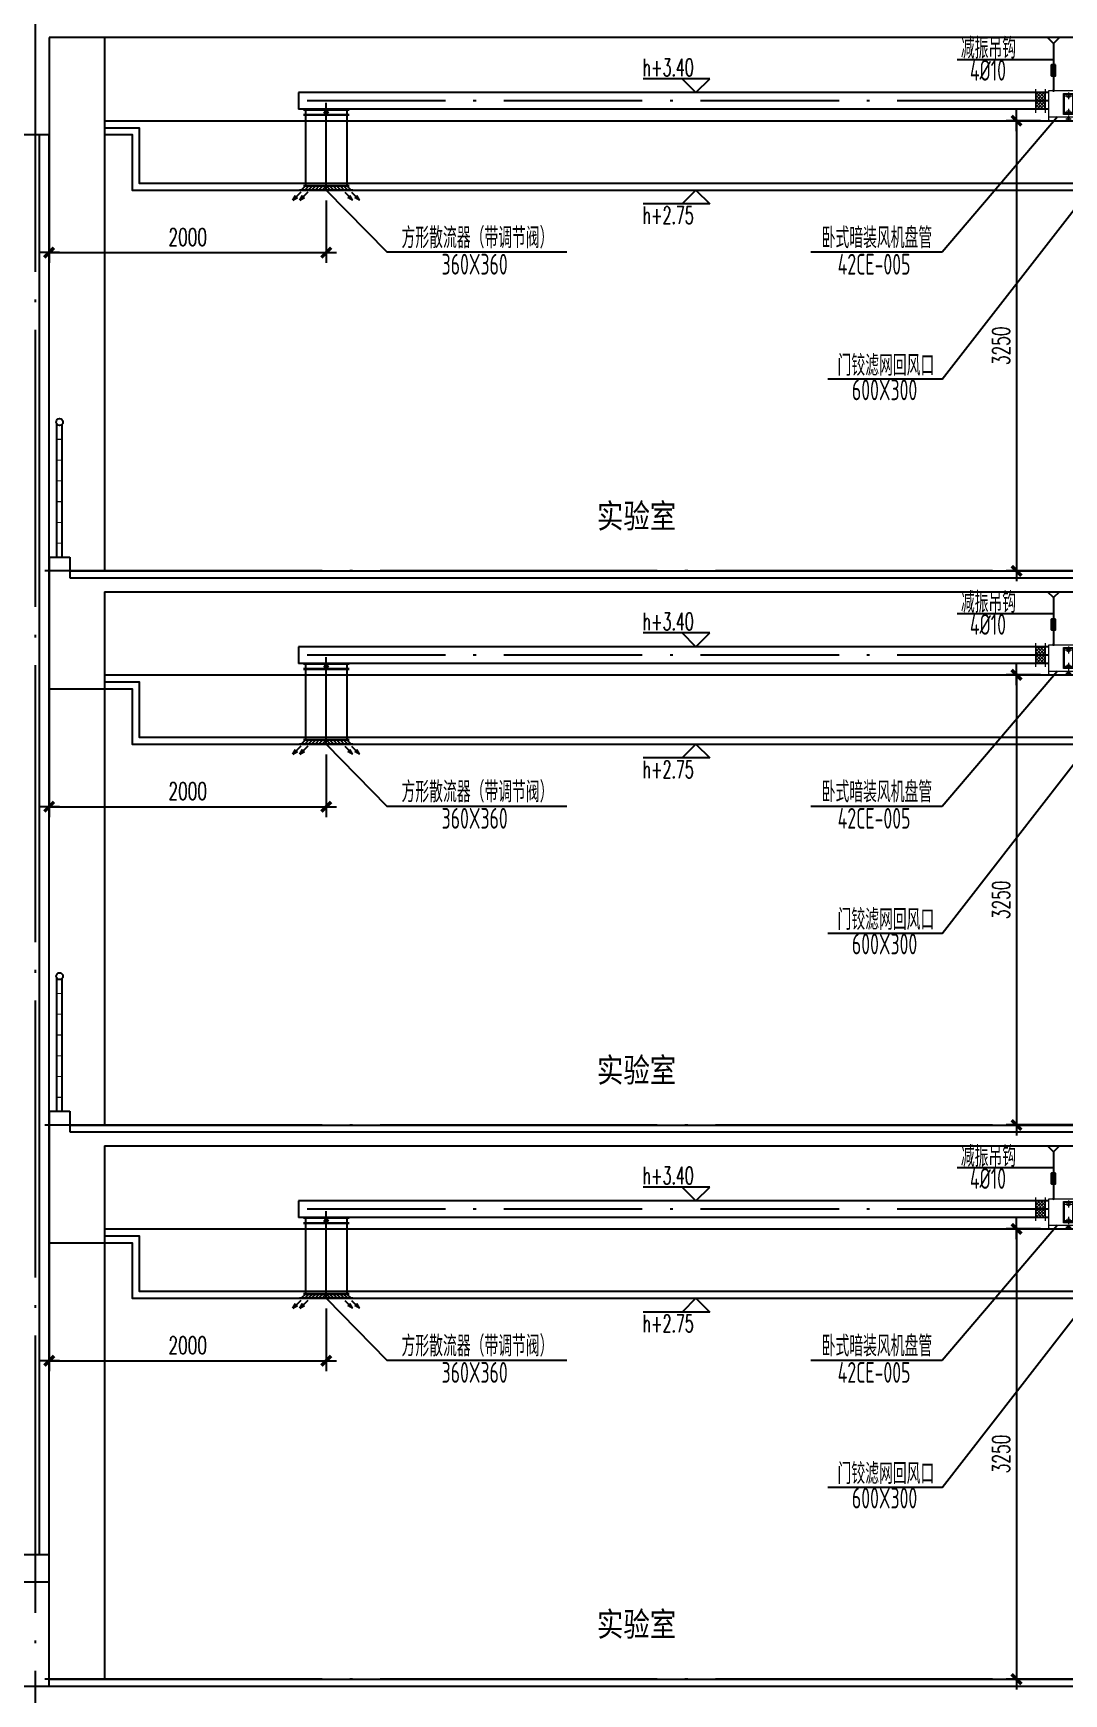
# Model space of a CAD drawing. Extents: x -345393 to -54719, y 203828 to 476815.
# Drawn here: x -254112 to -246673, y 236287 to 248275 of the extents above; entities that cross this region are included whole.
import ezdxf
from ezdxf.enums import TextEntityAlignment as Align

# ---------------------------------------------------------------- set-up
doc = ezdxf.new("R2010")
doc.units = 0
doc.header["$LTSCALE"] = 1000
doc.header["$MEASUREMENT"] = 0
for name, pattern in [('CENTER2', [1.125, 0.75, -0.125, 0.125, -0.125]), ('CHENG_DOTE', [1.42, 1, -0.2, 0.02, -0.2]), ('DASH', [0.35, 0.25, -0.1]), ('DOTE', [2.42, 2, -0.2, 0.02, -0.2])]:
    doc.linetypes.add(name, pattern=pattern)
doc.layers.get('0').update_dxf_attribs({"color": 252, "linetype": 'CONTINUOUS'})
doc.layers.get('Defpoints').update_dxf_attribs({"color": 252, "linetype": 'CONTINUOUS'})
for name, color, linetype in [('A-卫生间', 252, 'CONTINUOUS'), ('A-外窗', 252, 'CONTINUOUS'), ('DOTE', 250, 'DOTE'), ('WALL', 252, 'CONTINUOUS'), ('暖通-风-标注', 160, 'CONTINUOUS'), ('暖通-风-法兰', 2, 'CONTINUOUS'), ('暖通-风-装饰吊顶', 74, 'DASH'), ('暖通-风-说明', 3, 'CONTINUOUS'), ('暖通-风-轴线', 5, 'CHENG_DOTE'), ('暖通-风-风管', 4, 'CONTINUOUS')]:
    doc.layers.add(name, color=color, linetype=linetype)
doc.layers.add('暖通-水-设备', color=3, linetype='CONTINUOUS', lineweight=20)
doc.styles.add('HT', font='simhei.ttf')
doc.styles.add('HZ-ZGBZ', font='romanc.shx', dxfattribs={"width": 0.65, "bigfont": '0hztxt.shx'})
doc.styles.add('NT4', font='tssdeng.shx', dxfattribs={"width": 0.65, "bigfont": 'tssdchn.shx'})
doc.dimstyles.new('暖-标注50', dxfattribs={"dimscale": 0.5, "dimtxt": 250, "dimasz": 1, "dimexe": 150, "dimexo": 150, "dimgap": 100, "dimtad": 1, "dimdec": 0, "dimdsep": 46, "dimtxsty": 'HZ-ZGBZ', "dimblk": '_DIMX', "dimcen": 0.09, "dimclrt": 7, "dimadec": 0, "dimazin": 0, "dimtfac": 1, "dimtdec": 0, "dimtix": 1, "dimtmove": 2, "dimatfit": 3, "dimldrblk": '_DIMX', "dimfxl": 0, "dimtolj": 1, "dimtzin": 0, "dimarcsym": 0})

# ---------------------------------------------------------------- blocks, each defined once
blk = doc.blocks.new('_DIMX')
blk.add_line((-150, 0), (150, 0))
at = {"const_width": 50}
blk.add_lwpolyline([(-70, -70), (70, 70)], dxfattribs=at)
blk = doc.blocks.new('*D695')
at = {"layer": 'Defpoints', "color": 0}
for p in [(-246765, 243643), (-247014, 240393), (-246365, 240393)]:
    blk.add_point(p, dxfattribs=at)
at = {"layer": '暖通-风-标注', "color": 0, "lineweight": -2}
for p, q in [((-246840, 243643), (-247089, 243643)), ((-247014, 243642), (-247014, 240393)), ((-246440, 240393), (-247089, 240393))]:
    blk.add_line(p, q, dxfattribs=at)
at = {"layer": '暖通-风-标注', "color": 0, "lineweight": -2, "xscale": 0.5, "yscale": 0.5, "zscale": 0.5}
for p, rotation in [((-247014, 243643), 90), ((-247014, 240393), 270)]:
    blk.add_blockref('_DIMX', p, dxfattribs=dict(at, rotation=rotation))
at = {"layer": '暖通-风-标注', "color": 7, "insert": (-247126, 242018), "char_height": 125, "attachment_point": 5, "rotation": 90, "style": 'HZ-ZGBZ'}
blk.add_mtext('\\A1;3250', dxfattribs=at)
blk = doc.blocks.new('风机盘管2')
h = blk.add_hatch()
h.set_pattern_fill('ANSI37', color=95, scale=5, style=0)
h.set_pattern_definition([(45, (-10574485.771, -16627846.545), (-11.225320151, 11.225320151), []), (135, (-10574485.771, -16627846.545), (-11.225320151, -11.225320151), [])])
h.paths.add_polyline_path([(-167, -15), (-237, -15), (-237, -75), (-167, -75)])
h.paths.add_polyline_path([(-237, -75), (-237, -135), (-167, -135), (-167, -75)])
for p, q in [((-142, 0), (141, 0)), ((-142, -210), (-142, 0)), ((141, 0), (141, -210)), ((141, 0), (396, 0)), ((226, 0), (141, 0)), ((396, 0), (396, -220)), ((-142, -190), (141, -190)), ((-142, -190), (141, -190)), ((-132, -220), (131, -220)), ((141, -190), (163, -190)), ((163, -190), (163, -220)), ((163, -220), (396, -220)), ((173, -220), (173, -245)), ((373, -220), (373, -245)), ((157, -245), (390, -245))]:
    blk.add_line(p, q)
at = {"color": 3, "linetype": 'CENTER2', "ltscale": 0.1}
for p, q in [((226, 12), (226, -203)), ((-25, -38), (25, -38)), ((0, -13), (0, -63)), ((109, -96), (343, -96)), ((-25, -156), (25, -156)), ((-20, -205), (20, -205)), ((0, -131), (0, -181)), ((0, -185), (0, -225))]:
    blk.add_line(p, q, dxfattribs=at)
for points in [[(-35, -20), (35, -20), (35, -173), (-35, -173)], [(-30, -25), (30, -25), (30, -168), (-30, -168)]]:
    blk.add_lwpolyline(points, close=True)
for centre, radius in [((0, -38), 12.5), ((226, -96), 45.7), ((0, -156), 12.5), ((0, -205), 10)]:
    blk.add_circle(centre, radius)
for centre, radius, start, end in [((226, -99), 98.9, 1.8115, 90), ((223, -84), 102, 216.3406, 353.3695), ((-132, -210), 10, 180, 270), ((131, -210), 10, 270, 0)]:
    blk.add_arc(centre, radius, start, end)
at = {"layer": '暖通-水-设备'}
for p, q in [((-237, -160), (-237, 10)), ((-167, -160), (-167, 10))]:
    blk.add_line(p, q, dxfattribs=at)
at = {"layer": '暖通-风-轴线'}
blk.add_line((-142, -75), (-237, -75), dxfattribs=at)
at = {"layer": '暖通-风-风管'}
for p, q in [((-142, -15), (-237, -15)), ((-142, -135), (-237, -135))]:
    blk.add_line(p, q, dxfattribs=at)
blk = doc.blocks.new('*D711')
at = {"layer": 'Defpoints', "color": 0}
for p in [(-253997, 243643), (-251997, 243143), (-251997, 242691)]:
    blk.add_point(p, dxfattribs=at)
at = {"layer": '暖通-风-标注', "color": 0, "lineweight": -2}
for p, q in [((-253997, 243568), (-253997, 242616)), ((-251997, 243068), (-251997, 242616)), ((-253997, 242691), (-251998, 242691))]:
    blk.add_line(p, q, dxfattribs=at)
at = {"layer": '暖通-风-标注', "color": 0, "lineweight": -2, "xscale": 0.5, "yscale": 0.5, "zscale": 0.5, "rotation": 180}
blk.add_blockref('_DIMX', (-253997, 242691), dxfattribs=at)
at = {"layer": '暖通-风-标注', "color": 0, "lineweight": -2, "xscale": 0.5, "yscale": 0.5, "zscale": 0.5}
blk.add_blockref('_DIMX', (-251997, 242691), dxfattribs=at)
at = {"layer": '暖通-风-标注', "color": 7, "insert": (-252997, 242803), "char_height": 125, "attachment_point": 5, "style": 'HZ-ZGBZ'}
blk.add_mtext('\\A1;2000', dxfattribs=at)
blk = doc.blocks.new('1-1剖面2~4F')
at = {"layer": '暖通-风-标注', "color": 95}
for p, q in [((-8383.7, 2734.4), (-8440.9, 2677.1)), ((-8440.9, 2677.1), (-8421, 2711.6)), ((-8440.9, 2677.1), (-8406.7, 2696.8)), ((-8406.7, 2696.8), (-8421.2, 2697.1)), ((-8333.7, 2734.4), (-8390.9, 2677.1)), ((-8390.9, 2677.1), (-8371, 2711.6)), ((-8390.9, 2677.1), (-8356.7, 2696.8)), ((-8371.2, 2697.1), (-8371, 2711.6)), ((-8356.7, 2696.8), (-8371.2, 2697.1)), ((-8066.3, 2734.4), (-8009, 2677.1)), ((-8043.3, 2696.8), (-8028.8, 2697.1)), ((-8009, 2677.1), (-8043.3, 2696.8)), ((-8009, 2677.1), (-8029, 2711.6)), ((-8028.8, 2697.1), (-8029, 2711.6)), ((-8016.3, 2734.4), (-7959, 2677.1)), ((-7993.3, 2696.8), (-7978.8, 2697.1)), ((-7959, 2677.1), (-7993.3, 2696.8)), ((-7959, 2677.1), (-7979, 2711.6)), ((-7978.8, 2697.1), (-7979, 2711.6))]:
    blk.add_line(p, q, dxfattribs=at)
at = {"layer": '暖通-风-标注', "const_width": 10}
blk.add_lwpolyline([(-2954.8, 3467.8, 1), (-2944.8, 3467.8, 1)], format="xyb", close=True, dxfattribs=at)
at = {"layer": '暖通-风-标注', "color": 95}
for points in [[(-8421, 2711.6), (-8421.2, 2697.1), (-8440.9, 2677.1)], [(-8406.7, 2696.8), (-8421.2, 2697.1), (-8440.9, 2677.1)], [(-8371, 2711.6), (-8371.2, 2697.1), (-8390.9, 2677.1)], [(-8356.7, 2696.8), (-8371.2, 2697.1), (-8390.9, 2677.1)], [(-8043.3, 2696.8), (-8028.8, 2697.1), (-8009, 2677.1)], [(-8029, 2711.6), (-8028.8, 2697.1), (-8009, 2677.1)], [(-7993.3, 2696.8), (-7978.8, 2697.1), (-7959, 2677.1)], [(-7979, 2711.6), (-7978.8, 2697.1), (-7959, 2677.1)]]:
    blk.add_solid(points, dxfattribs=at)
at = {"layer": '暖通-风-法兰'}
for p, q in [((-8365, 3332.8), (-8035, 3332.8)), ((-8365, 3329.8), (-8035, 3329.8)), ((-8365, 3295.3), (-8035, 3295.3)), ((-8365, 3292.3), (-8035, 3292.3)), ((-8365, 2783), (-8035, 2783)), ((-8365, 2780), (-8035, 2780)), ((-8325, 2780), (-8355, 2750)), ((-8300, 2780), (-8330, 2750)), ((-8275, 2780), (-8305, 2750)), ((-8250, 2780), (-8280, 2750)), ((-8225, 2780), (-8255, 2750)), ((-8200, 2780), (-8230, 2750)), ((-8200, 2780), (-8170, 2750)), ((-8175, 2780), (-8145, 2750)), ((-8150, 2780), (-8120, 2750)), ((-8125, 2780), (-8095, 2750)), ((-8100, 2780), (-8070, 2750)), ((-8075, 2780), (-8045, 2750)), ((-8007.5, 2750), (-8392.5, 2750))]:
    blk.add_line(p, q, dxfattribs=at)
at = {"layer": '暖通-风-法兰', "color": 75}
for p, q in [((-8215.9, 3304.4), (-8198.4, 3330.2)), ((-8215.1, 3316.1), (-8193.9, 3295.6)), ((-8212.5, 3323.8), (-8189.4, 3301.5)), ((-8208.1, 3299.8), (-8189.9, 3326.5)), ((-8204.7, 3328.9), (-8182.4, 3307.5)), ((-8199.2, 3297.9), (-8185, 3318.8))]:
    blk.add_line(p, q, dxfattribs=at)
at = {"layer": '暖通-风-装饰吊顶', "linetype": 'ByBlock'}
for points in [[(-9800, 3200), (-9550, 3200), (-9550, 2800), (-1100, 2800)], [(-9800, 3150), (-9600, 3150), (-9600, 2750), (-1100, 2750)]]:
    blk.add_lwpolyline(points, dxfattribs=at)
at = {"layer": '暖通-风-说明'}
for p, q in [((-2949.8, 3807.6), (-2949.8, 3467.8)), ((-2934.8, 3653.1), (-2964.8, 3653.1)), ((-2964.8, 3574.6), (-2964.8, 3653.1)), ((-2934.8, 3574.6), (-2934.8, 3653.1)), ((-5431.4, 3552.8), (-5911.7, 3552.8)), ((-5531.4, 3452.8), (-5631.4, 3552.8)), ((-5531.4, 3452.8), (-5431.4, 3552.8)), ((-2934.8, 3574.6), (-2964.8, 3574.6)), ((-3753.6, 2302.8), (-2920.9, 3280)), ((-8200, 2750), (-7763.2, 2302.8)), ((-5431.4, 2650), (-5911.7, 2650)), ((-5531.4, 2750), (-5631.4, 2650)), ((-5531.4, 2750), (-5431.4, 2650)), ((-3753.6, 1383.8), (-2700, 2740)), ((-7763.2, 2302.8), (-6462.5, 2302.8)), ((-4701.8, 2302.8), (-3753.6, 2302.8)), ((-3753.6, 1383.8), (-4579.1, 1383.8))]:
    blk.add_line(p, q, dxfattribs=at)
at = {"layer": '暖通-风-说明', "color": 3}
blk.add_line((-2949.8, 3690.2), (-3644.4, 3690.2), dxfattribs=at)
at = {"layer": '暖通-风-说明'}
blk.add_lwpolyline([(-2909.6, 3847.8), (-2949.8, 3807.6), (-2990.1, 3847.8)], dxfattribs=at)
blk.add_lwpolyline([(-2934.8, 3653.1), (-2964.8, 3653.1), (-2964.8, 3574.6), (-2934.8, 3574.6)], close=True, dxfattribs=at)
at = {"layer": '暖通-风-轴线'}
for p, q in [((-3078, 3392.8), (-8399.3, 3392.8)), ((-8200, 2750), (-8200, 3378.5))]:
    blk.add_line(p, q, dxfattribs=at)
at = {"layer": '暖通-风-风管'}
for p, q in [((-3078, 3452.8), (-8399.3, 3452.8)), ((-8399.3, 3452.8), (-8399.3, 3332.8)), ((-3078, 3332.8), (-8399.3, 3332.8)), ((-8350, 3329.8), (-8350, 2780)), ((-8050, 3329.8), (-8050, 2780)), ((-8350, 2780), (-8380, 2750)), ((-8050, 2780), (-8020, 2750))]:
    blk.add_line(p, q, dxfattribs=at)
at = {"layer": '暖通-水-设备'}
blk.add_blockref('风机盘管2', (-2841.5, 3467.8), dxfattribs=at)
at = {"layer": '暖通-风-说明'}
for s, height, style, width, p in [('减振吊钩', 150, 'NT4', 0.7, (-3618.6, 3698.4)), ('4%%c10', 150, 'NT4', 0.65, (-3553.3, 3539.4)), ('实验室', 175, 'HT', 0.8, (-6245.7, 309.4))]:
    blk.add_text(s, height=height, dxfattribs=dict(at, style=style, width=width)).set_placement(p)
at = {"layer": '暖通-风-说明', "style": 'HZ-ZGBZ', "width": 0.6}
for s, p in [('h+3.40', (-5731.4, 3635.2)), ('h+2.75', (-5731.4, 2567.7))]:
    blk.add_text(s, height=125, dxfattribs=at).set_placement(p, align=Align.MIDDLE)
at = {"layer": '暖通-风-说明', "style": 'NT4'}
for s, width, p in [('方形散流器（带调节阀）', 0.7, (-7107.7, 2330.1)), ('卧式暗装风机盘管', 0.7, (-4224.6, 2330.1)), ('360X360', 0.65, (-7128.2, 2139.4)), ('42CE-005', 0.65, (-4245.1, 2139.4)), ('门铰滤网回风口', 0.7, (-4159.6, 1408.8)), ('600X300', 0.65, (-4169.2, 1232.4))]:
    blk.add_text(s, height=150, dxfattribs=dict(at, width=width)).set_placement(p, align=Align.CENTER)
at = {"layer": '暖通-风-标注'}
dim = blk.add_linear_dim(base=(-8200, 2298.2), p1=(-10200, 3250), p2=(-8200, 2750), dimstyle='暖-标注50', dxfattribs=at)
dim.commit()
dim.dimension.update_dxf_attribs({"geometry": '*D711', "text_midpoint": (-9200, 2410.7), "insert": (243797.4, -240392.5)})
dim = blk.add_linear_dim(base=(-3216.4, 0), p1=(-2967.9, 3250), p2=(-2567.9, 0), angle=90, dimstyle='暖-标注50', dxfattribs=at)
dim.commit()
dim.dimension.update_dxf_attribs({"geometry": '*D695', "text_midpoint": (-3328.9, 1625), "insert": (243797.4, -240392.5)})

msp = doc.modelspace()

# ---------------------------------------------------------------- linework, layer by layer
at = {"layer": 'A-卫生间'}
for p, q in [((-253597.37327, 248242.5295), (-253597.37327, 244392.5295)), ((-253942.3699, 244492.5295), (-253942.3699, 245452.5295)), ((-253902.3699, 244492.5295), (-253902.3699, 245452.5295)), ((-253847.37011, 244392.5295), (-230347.38365, 244392.5295)), ((-253597.37327, 243542.5295), (-253597.37327, 240392.5295)), ((-253942.3699, 240492.5295), (-253942.3699, 241452.5295)), ((-253902.3699, 240492.5295), (-253902.3699, 241452.5295)), ((-253847.37011, 240392.5295), (-230347.38365, 240392.5295)), ((-253597.37327, 239542.5295), (-253597.37327, 236392.5295)), ((-253997.37041, 236392.5295), (-230197.38334, 236392.5295))]:
    msp.add_line(p, q, dxfattribs=at)
at = {"layer": 'A-卫生间', "color": 251}
for p, q in [((-253597.37327, 247642.5295), (-244897.38029, 247642.5295)), ((-253597.37327, 243642.5295), (-244897.38029, 243642.5295)), ((-253597.37327, 239642.5295), (-244897.38029, 239642.5295))]:
    msp.add_line(p, q, dxfattribs=at)
at = {"layer": 'A-卫生间', "const_width": 8}
for points in [[(-253937.3699, 245342.5295), (-253907.3699, 245342.5295)], [(-253937.3699, 245192.5295), (-253907.3699, 245192.5295)], [(-253937.3699, 245042.5295), (-253907.3699, 245042.5295)], [(-253937.3699, 244892.5295), (-253907.3699, 244892.5295)], [(-253937.3699, 244742.5295), (-253907.3699, 244742.5295)], [(-253937.3699, 244592.5295), (-253907.3699, 244592.5295)], [(-253937.3699, 241342.5295), (-253907.3699, 241342.5295)], [(-253937.3699, 241192.5295), (-253907.3699, 241192.5295)], [(-253937.3699, 241042.5295), (-253907.3699, 241042.5295)], [(-253937.3699, 240892.5295), (-253907.3699, 240892.5295)], [(-253937.3699, 240742.5295), (-253907.3699, 240742.5295)], [(-253937.3699, 240592.5295), (-253907.3699, 240592.5295)]]:
    msp.add_lwpolyline(points, dxfattribs=at)
at = {"layer": 'A-卫生间'}
for centre in [(-253922.3699, 245467.5295), (-253922.3699, 241467.5295)]:
    msp.add_circle(centre, 25, dxfattribs=at)
at = {"layer": 'A-外窗'}
for p, q in [((-254067.37041, 237292.5295), (-254067.37041, 247542.5295)), ((-253997.37184, 237292.5295), (-253997.37184, 247542.5295))]:
    msp.add_line(p, q, dxfattribs=at)
at = {"layer": 'DOTE'}
for p, q in [((-254097.38334, 253392.5295), (-254097.38334, 230392.5295)), ((-227827.38029, 244392.5295), (-254097.38334, 244392.5295)), ((-227827.38029, 240392.5295), (-254097.38334, 240392.5295)), ((-227827.38029, 236392.5295), (-254097.38334, 236392.5295))]:
    msp.add_line(p, q, dxfattribs=at)
at = {"layer": 'WALL'}
for p, q in [((-253997.37184, 248242.5295), (-253997.37184, 247542.5295)), ((-244197.38029, 248242.5295), (-253997.37041, 248242.5295)), ((-254397.37041, 247542.5295), (-253997.37184, 247542.5295)), ((-253997.3699, 244492.5295), (-253997.37184, 243542.5295)), ((-253997.3699, 244492.5295), (-253847.3699, 244492.5295)), ((-253847.3699, 244492.5295), (-253847.37021, 244342.5295)), ((-253847.37021, 244342.5295), (-230347.38354, 244342.5295)), ((-253597.37327, 244242.5295), (-244197.38029, 244242.5295)), ((-253597.37327, 244242.5295), (-253597.37327, 243542.5295)), ((-253997.37184, 243542.5295), (-253597.37327, 243542.5295)), ((-253997.3699, 240492.5295), (-253997.37184, 239542.5295)), ((-253997.3699, 240492.5295), (-253847.3699, 240492.5295)), ((-253847.3699, 240492.5295), (-253847.37021, 240342.5295)), ((-253847.37021, 240342.5295), (-230347.38354, 240342.5295)), ((-253597.37327, 240242.5295), (-244197.38029, 240242.5295)), ((-253597.37327, 240242.5295), (-253597.37327, 239542.5295)), ((-253997.37184, 239542.5295), (-253597.37327, 239542.5295)), ((-254797.37041, 237292.5295), (-253997.37041, 237292.5295)), ((-253997.37041, 236342.5295), (-253997.37041, 237292.5295)), ((-253997.37041, 237092.5295), (-254797.37041, 237092.5295)), ((-254397.37041, 236342.5295), (-229797.38334, 236342.5295))]:
    msp.add_line(p, q, dxfattribs=at)

# ---------------------------------------------------------------- block references
at = {"layer": '暖通-风-标注'}
for p in [(-243797.38029, 244392.5295), (-243797.38029, 240392.5295), (-243797.38029, 236392.5295)]:
    msp.add_blockref('1-1剖面2~4F', p, dxfattribs=at)

doc.saveas('drawing.dxf')
